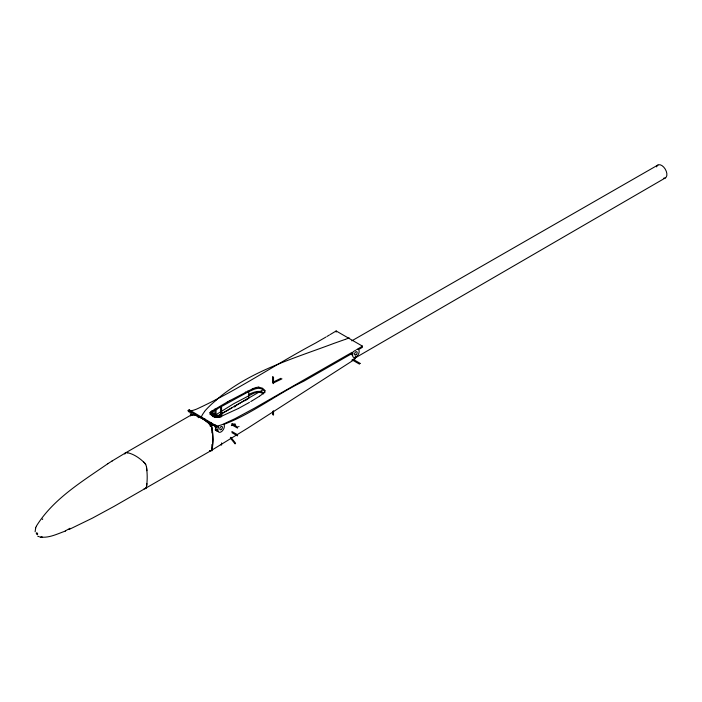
<?xml version="1.0" encoding="UTF-8"?>
<svg xmlns="http://www.w3.org/2000/svg" width="702" height="702" viewBox="0 0 702 702"><rect width="100%" height="100%" fill="white"/><g stroke="black" fill="none" stroke-linecap="round" stroke-linejoin="round"><path stroke-width="1.05" d="M201.36 417.216L201.79 415.909A12.364 7.143 -60 0 1 203.273 413.364L203.931 412.425A23.359 13.487 -60 0 1 204.633 411.512M146.893 483.599L146.49 486.767M212.258 448.718L212.943 439.733L212.355 429.905M146.49 486.811L146.481 486.846A74.394 42.954 60 0 0 146.472 466.883L146.569 467.664M212.25 448.797L212.232 448.911A74.394 42.954 60 0 0 212.223 428.922L212.241 429.019M215.874 426.562L216.128 425.377L216.611 425.649M212.197 449.122L212.223 448.955A4.651 2.685 60 0 1 210.073 450.658L209.705 450.596M35.653 528.036L35.118 531.783M210.161 412.987C210.223 416.032 215.883 417.681 218.866 416.891M35.556 528.281L36.241 526.439M36.355 526.167C53.247 498.832 82.143 481.572 107.976 463.592M216.058 400.114C249.605 371.068 293.19 358.722 333.862 343.401L344.875 339.514M354.361 359.573L247.595 428.229L211.442 450.386A4.721 2.72 60 0 1 210.056 450.658M212.952 416.611L233.696 403.747L253.071 393.55A21.358 12.329 0 0 1 255.581 392.655L255.967 392.55M212.206 410.863L227.264 402.035M212.583 415.549L215.444 413.557M212.513 411.776L217.357 408.739M259.503 396.218L262.539 394.006A21.358 12.276 0.5 0 0 264.057 392.558M259.468 396.244L252.229 400.728M37.469 534.424L37.408 534.468A0.93 0.535 60 0 1 36.328 533.415A0.93 0.535 60 0 1 37.188 533.046A0.93 0.535 60 0 1 37.408 534.468M112.074 460.995L125.772 452.755M107.66 463.794L112.39 460.802M246.735 399.596L244.901 400.745M238.531 426.746L239.049 426.43M352.474 352.509L353.115 352.878A4.651 2.685 -60 0 0 353.764 357.45A4.651 2.685 -60 0 0 358.099 354.843A4.651 2.685 -60 0 0 358.582 349.596L362.46 347.288L362.46 346.147L336.153 330.967L330.238 334.512M356.537 349.693L362.46 346.147M329.431 334.994L326.965 336.46M355.738 350.175L353.273 351.641M231.941 407.809L215.9 417.014L216.102 409.485M216.541 409.222L248.254 391.856M235.661 406.318L234.6 406.941M325.982 337.039L315.426 343.129C275.491 364.294 237.873 390.093 196.753 409.047A85.258 49.228 -60 0 1 195.095 409.678L193.375 410.24A30.449 17.576 -60 0 1 190.549 410.749L189.909 410.749M352.281 352.228L254.545 408.134L235.082 418.62L223.06 424.236A85.258 49.228 -60 0 1 221.402 424.868L219.673 425.43A30.449 17.576 -60 0 1 216.848 425.938L215.935 425.842A2.159 1.246 -60 0 1 215.584 425.438L189.198 409.819L188.206 410.389L214.514 425.57L215.496 425M352.15 353.439L303.72 381.239C277.018 393.919 251.123 414.47 223.411 424.517M251.746 401.009L250.772 401.579M353.957 359.854L353.545 360.056M247.788 391.032L248.771 391.602L248.771 398.034L234.582 406.282M355.291 357.88L665.356 177.922M125.64 452.825L191.392 414.864M215.97 416.97L263.197 389.707M65.251 530.984L69.946 528.273M211.328 450.465L114.066 506.379L92.322 518.173L68.928 529.545M351.79 340.847L657.923 165.031M249.473 402.334L248.35 402.974M247.788 403.29L238.522 408.415M227.369 401.974L230.221 400.403M229.984 400.552L253.071 388.539M222.28 413.978L221.27 414.531M214.698 417.269L215.251 416.97M215.795 416.672L216.883 416.075M220.744 413.969L222.429 413.057M219.77 415.347L216.093 417.304M234.292 406.633L235.714 405.87M238.408 408.467L221.516 416.242A25.43 15.26 8.6 0 1 220.928 416.497L220.726 416.47M245.27 392.286L245.797 392.014M247.481 392.234L248.034 391.962M248.218 391.874L254.37 389.198A17.287 9.881 0.2 0 1 255.581 388.803L255.967 388.706M272.56 382.353L280.967 378.299M281.958 378.869L273.526 382.915L273.034 382.616M248.683 394.489C253.264 392.269 259.02 389.698 263.829 392.804M349.21 337.908L345.454 339.312M65.453 531.028C57.152 533.941 48.254 538.68 39.215 536.811M256.186 392.497L259.986 392.242L263.601 393.848M256.186 388.645C259.161 387.513 264.979 389.162 264.891 392.436A8.529 4.905 0.4 0 1 264.751 392.769M216.339 427.228L218.708 426.86A4.651 2.685 -60 0 0 218.497 431.941A4.651 2.685 -60 0 0 222.718 430.458A4.651 2.685 -60 0 0 224.149 424.947M216.04 425.386L215.224 425.465M190.558 411.986L189.996 412.048M231.914 424.201L235.073 423.92L235.574 425.193L231.353 425.57M258.722 387.153L262.513 388.215L264.97 390.523M192.322 414.628L193.568 414.838M213.741 425.465L213.285 425.43M40.944 537.197L42.506 537.293L41.19 537.214M126.878 452.623L127.817 452.808M144.261 488.61L144.305 488.618A4.721 2.72 60 0 0 145.753 488.32A4.651 2.685 60 0 0 146.437 487.083L146.472 486.89A4.651 2.685 60 0 1 144.314 488.627M212.258 425.21L208.915 423.218M195.174 415.128L197.236 415.944M194.349 414.803L193.252 414.338M197.982 416.268L201.325 417.953M209.644 423.727L208.661 423.227M38.531 536.556L37.689 536.117M199.71 417.085L200.693 417.602M200.816 417.664L201.342 417.971M357.985 349.245L358.582 349.596M350.675 354.106L352.597 355.221M353.071 359.292L360.486 363.566M352.088 359.863L359.503 364.136M214.909 409.038L215.9 409.608M211.223 411.784L219.682 416.663M231.888 423.71L237.53 426.965L237.53 428.106L231.888 424.85M210.284 412.381L218.743 417.26M231.888 431.493L237.53 434.749L237.53 435.889L231.888 432.634M217.901 426.395L218.708 426.86M190.839 414.443L192.673 415.496M210.056 425.535L211.881 426.588L211.881 432.923M217.795 430.001L215.716 428.799A4.747 2.887 -70.8 0 1 215.795 427.062M220.595 444.524L221.578 445.094L221.578 442.927M201.527 418.076L204.765 420.182M205.537 420.735L207.687 422.323M209.152 423.841L210.073 424.719A4.668 2.694 60 0 1 211.504 426.684M143.401 461.802L144.322 462.688A4.668 2.694 60 0 1 145.744 464.645M211.162 412.829L214.558 417.041M230.826 437.285L235.574 443.19L235.073 443.892L230.335 437.987M209.995 412.688L213.382 416.9M212.197 428.711L212.215 428.861A4.651 2.685 60 0 0 210.073 424.719A37.197 21.472 60 0 0 192.655 414.663L192.418 414.636A4.651 2.685 60 0 0 190.602 415.944M146.437 466.672L146.464 466.83A4.651 2.685 60 0 0 144.314 462.679A37.206 21.481 60 0 0 126.895 452.623L126.667 452.597A4.651 2.685 60 0 0 124.859 453.843M212.25 429.089L212.337 429.799M146.586 467.769L146.893 470.682M189.198 409.819L189.286 410.258A2.159 1.246 -60 0 0 189.443 410.503M336.153 330.967L336.153 332.107M273.526 383.652L273.526 377.141L272.543 376.57L272.543 383.081M273.526 410.767L273.526 415.101L272.543 414.531L272.543 411.284M247.788 398.446L247.788 398.938M221.578 416.891L221.578 407.134L220.595 406.563L220.595 416.321M214.909 409.591L214.909 417.365M211.881 444.541L211.881 450.886M656.581 166.883A7.441 4.291 60 0 1 665.171 169.015A7.441 4.291 60 0 1 663.574 178.247M215.742 417.4A9.995 5.774 60 0 1 220.086 417.172M355.87 356.133A9.301 5.37 60 0 1 352.035 360.284M124.868 453.834A4.651 2.685 60 0 1 125.474 452.939M204.554 411.372A62.46 36.065 -60 0 1 216.093 400.315M210.214 426.14A3.256 1.878 60 0 1 210.495 426.553M215.426 417.357A10.232 5.906 60 0 1 220.059 416.97M42.322 519.506A88.619 75.07 54.8 0 1 42.743 518.953M247.946 398.736A10.232 5.906 60 0 1 248.771 398.034M355.08 357.046A8.494 4.905 60 0 1 353.554 359.161M216.286 427.132A3.966 2.29 -60 0 1 214.364 425.684M189.988 411.942A3.966 2.29 -60 0 1 188.057 410.503M204.247 418.611A34.442 11.074 46.3 0 1 205.072 419.173M211.486 423.192A21.973 3.168 33.1 0 1 210.732 422.665M213.189 425.21A4.37 2.65 35.4 0 1 212.276 424.982M210.1 412.978A8.608 4.37 3 0 1 210.609 412.153M210.846 411.846A17.41 8.582 0.1 0 1 211.521 411.232M211.679 411.161A25.439 12.18 -1.7 0 1 212.101 410.828M253.115 388.575A21.358 12.136 0 0 1 255.616 387.697M256.195 387.53A7.16 4.098 0.2 0 1 258.722 387.135M264.987 390.777A4.817 2.764 0.3 0 1 264.891 391.295A8.529 4.896 0.3 0 1 264.347 392.225M220.788 416.593A17.401 10.232 7.8 0 1 219.559 416.909M211.986 412.504A26.711 12.487 -3 0 1 212.855 411.881M211.1 413.057A17.269 8.389 -1 0 1 211.776 412.486M210.758 413.338A8.608 4.309 1.2 0 0 210.179 414.136A4.44 2.264 3.3 0 0 210.065 414.54M217.304 430.616A4.66 2.869 -65 0 1 215.11 429.764M210.267 423.903A7.906 4.51 19.2 0 1 209.845 423.727M191.514 415.154A4.651 2.685 -60 0 1 191.778 413.136M193.199 413.943A4.37 0.474 -12.4 0 1 193.576 413.785M190.224 413.715A21.973 1.887 15 0 1 190.47 413.68M198.052 417.365A34.451 10.907 40.6 0 1 198.771 417.699M215.681 428.825A4.677 2.905 -68.8 0 0 216.611 430.87A4.633 2.852 -64.9 0 0 218.032 431.3M221.428 429.378A1.86 1.071 -60 0 0 222.016 426.491A1.86 1.071 -60 0 0 219.814 428.448A1.86 1.071 -60 0 0 221.428 429.378M356.221 354.589A1.86 1.071 -60 0 0 356.809 351.711A1.86 1.071 -60 0 0 354.615 353.659A1.86 1.071 -60 0 0 356.221 354.589"/></g></svg>
